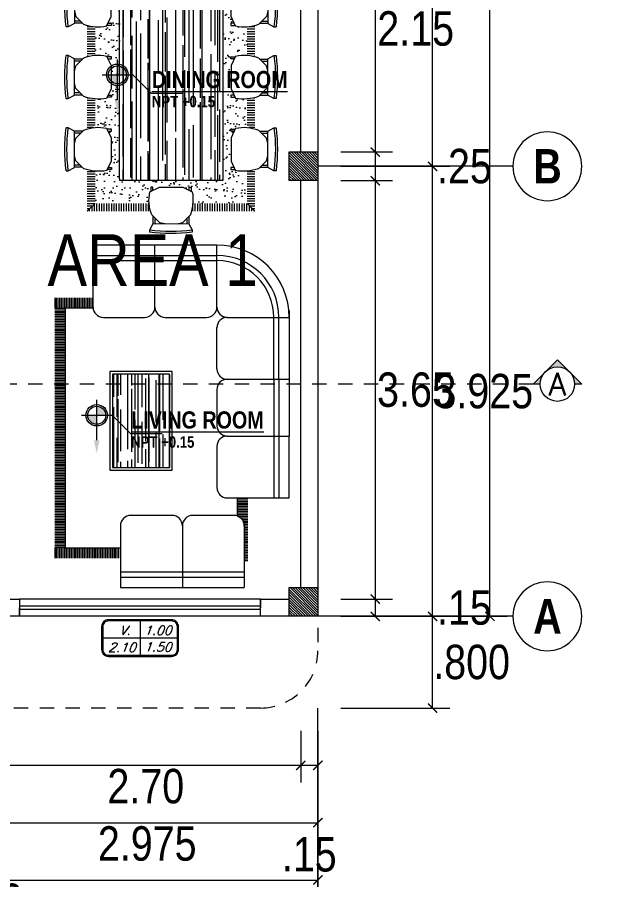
# Model space of a CAD drawing. Header units: millimetres. Extents: x 56 to 215, y 47 to 103.
# Drawn here: x 63.51 to 68.59, y 84.31 to 91.83 of the extents above; entities that cross this region are included whole.
import ezdxf
from ezdxf.enums import TextEntityAlignment as Align

# ---------------------------------------------------------------- set-up
doc = ezdxf.new("R2010")
doc.units = ezdxf.units.MM
doc.linetypes.add('DASHED2', pattern=[0.375, 0.25, -0.125])
for name, color, linetype, lineweight in [('A_Bloques', 56, 'Continuous', 15), ('A_Detalle de Vanos', 250, 'Continuous', 5), ('A_Muro con Techo', 232, 'Continuous', 40), ('A_Texto', 43, 'Continuous', 9), ('A_Ventana', 140, 'Continuous', 9), ('E_Columna', 3, 'Continuous', 25), ('G_Cortes', 3, 'Continuous', 60), ('G_Ejes', 253, 'Continuous', 20), ('G_Proyección', 8, 'DASHED2', 15), ('G_Texto', 122, 'Continuous', 20)]:
    doc.layers.add(name, color=color, linetype=linetype, lineweight=lineweight)
doc.layers.add('G_Acotación', color=171, linetype='Continuous')
doc.styles.add('4MM', font='romans.shx', dxfattribs={"height": 0.2})
doc.styles.add('Acotacion', font='ARIALN.TTF')
doc.styles.add('AMBIENTES', font='ARIALNB.TTF', dxfattribs={"height": 0.15})
doc.styles.add('Arial Marron', font='ARIALN.TTF')
doc.styles.add('Cotas', font='ARIALNB.TTF', dxfattribs={"height": 0.1})
doc.styles.add('Eje', font='ARIALNB.TTF', dxfattribs={"height": 0.3})
doc.styles.add('LETRAS', font='simplex1.shx', dxfattribs={"oblique": 20})
doc.dimstyles.new('Lenin_50', dxfattribs={"dimtxt": 0.3, "dimasz": 0.08, "dimexe": 0.15, "dimexo": 0.2, "dimgap": 0.03, "dimtad": 2, "dimtih": 1, "dimtoh": 1, "dimlfac": -1, "dimzin": 4, "dimdsep": 46, "dimtxsty": 'Acotacion', "dimblk": 'ARCHTICK', "dimcen": 0.08, "dimclrd": 256, "dimclre": 256, "dimclrt": 4, "dimazin": 1, "dimtm": 1e-09, "dimtfac": 1, "dimtmove": 2, "dimatfit": 2, "dimfxl": 1, "dimtolj": 1, "dimlwd": 13, "dimlwe": 18, "dimarcsym": 0})
pattern_1 = [(180, (-138.506639, -76.311573), (0, 0.015875), [])]
pattern_2 = [(90, (-138.506639, -76.311573), (0.015875, 1e-18), [])]

# ---------------------------------------------------------------- blocks, each defined once
blk = doc.blocks.new('Sala 02')
h = blk.add_hatch()
h.set_pattern_fill('LINE,_O', color=256, scale=0.005)
h.set_pattern_definition(pattern_1)
edge = h.paths.add_edge_path()
edge.add_line((0.4348, 3.0575), (0.4018, 3.0575))
edge.add_line((0.4018, 3.0575), (0.4018, 2.45))
edge.add_line((0.4018, 2.45), (0.5007, 2.45))
edge.add_line((0.5007, 2.45), (0.5007, 2.6256))
edge.add_arc((0.5348, 2.7196), 0.1, 180.00153, 250.06437, ccw=False)
edge.add_line((0.4348, 2.7196), (0.4348, 3.0575))
h = blk.add_hatch()
h.set_pattern_fill('LINE,_O', color=256, scale=0.005, angle=90)
h.set_pattern_definition(pattern_2)
h.paths.add_polyline_path([(2.2692, 3.0326), (2.2692, 2.9336), (1.6348, 2.9336), (1.6348, 3.0325)])
h = blk.add_hatch()
h.set_pattern_fill('LINE,_O', color=256, scale=0.005)
h.set_pattern_definition(pattern_1)
h.paths.add_polyline_path([(2.1703, 2.9336), (2.2692, 2.9336), (2.2692, 0.6097), (2.1703, 0.6097)])
h = blk.add_hatch()
h.set_pattern_fill('AR-RROOF', color=256, scale=0.004, angle=90, style=0)
h.paths.add_polyline_path([(1.1592, 1.2505), (1.7124, 1.2505), (1.7124, 2.1547), (1.1592, 2.1547)])
h = blk.add_hatch()
h.set_pattern_fill('LINE,_O', color=256, scale=0.005, angle=90)
h.set_pattern_definition(pattern_2)
h.paths.add_polyline_path([(2.2692, 0.6097), (2.2692, 0.5108), (1.9001, 0.5108), (1.9001, 0.6097)])
at = {"color": 0, "linetype": 'Continuous', "lineweight": 5}
for p, q in [((0.4347, 3.2196), (0.4347, 3.3196)), ((0.4347, 3.2196), (0.4347, 3.3196)), ((0.4348, 2.7196), (0.4347, 3.3196)), ((1.0347, 3.3196), (0.4347, 3.3196)), ((1.0347, 3.2196), (1.0347, 3.3196)), ((1.0347, 3.2196), (1.0347, 3.3196)), ((1.0348, 2.7196), (1.0347, 3.3196)), ((1.6347, 3.3196), (1.0347, 3.3196)), ((1.0347, 3.2196), (1.0347, 3.3196)), ((1.6347, 3.2196), (1.6347, 3.3196)), ((1.6347, 3.2196), (1.6347, 3.3196)), ((1.6347, 3.2196), (1.6347, 3.3196)), ((1.6348, 2.7196), (1.6347, 3.3196)), ((0.4347, 3.2196), (1.0347, 3.2196)), ((0.4348, 2.7196), (0.4347, 3.2196)), ((1.0347, 3.2196), (1.6347, 3.2196)), ((1.0348, 2.7196), (1.0347, 3.2196)), ((1.0348, 2.7196), (1.0347, 3.2196)), ((1.6348, 2.7196), (1.6347, 3.2196)), ((1.6348, 2.7196), (1.6347, 3.2196)), ((0.4347, 3.1696), (1.0347, 3.1696)), ((1.0347, 3.1696), (1.6347, 3.1696)), ((0.5348, 2.6196), (0.9348, 2.6196)), ((1.1348, 2.6196), (1.5348, 2.6196)), ((0.1, 2.45), (0, 2.4499)), ((0, 2.4499), (0, 1.8499)), ((0.6, 2.45), (0.1, 2.45)), ((0.1, 1.85), (0.1, 2.45)), ((0.15, 1.85), (0.15, 2.45)), ((0.7, 1.95), (0.7, 2.35)), ((0.6, 1.85), (0, 1.8499)), ((0.1, 1.85), (0, 1.8499)), ((0.1, 1.85), (0, 1.8499)), ((0.1, 1.85), (0, 1.8499)), ((0.1, 1.85), (0, 1.8499)), ((0.1, 1.85), (0, 1.8499)), ((0, 0.634), (0, 1.8499)), ((0.1, 1.3), (0.1, 1.9)), ((0.6, 1.85), (0.1, 1.85)), ((0.6, 1.85), (0.1, 1.85)), ((0.6, 1.85), (0.1, 1.85)), ((0.6, 1.85), (0.1, 1.85)), ((0.15, 1.3), (0.15, 1.9)), ((0.7, 1.4), (0.7, 1.75)), ((0.1, 1.3), (0, 1.2999)), ((0.1, 1.3), (0, 1.2999)), ((0.1, 1.3), (0.1, 0.7)), ((0.6, 1.3), (0.1, 1.3)), ((0.6, 1.3), (0.1, 1.3)), ((0.15, 1.3), (0.15, 0.7)), ((0.7, 1.2), (0.7, 0.8)), ((0.1, 0.7), (0, 0.6999)), ((0.6, 0.7), (0.1, 0.7)), ((1.2, 0.7), (0.8, 0.7)), ((1.8, 0.7), (1.4, 0.7)), ((0.7001, 0.6), (0.7001, 0.1)), ((1.3001, 0.6), (1.3001, 0.1)), ((1.3001, 0.6), (1.3001, 0.1)), ((1.3001, 0.6), (1.3001, 0.1)), ((1.9001, 0.6), (1.9001, 0.1)), ((1.9001, 0.6), (1.9001, 0)), ((1.3001, 0.15), (0.7001, 0.15)), ((0.7001, 0.1), (0.7001, 0)), ((1.3001, 0.1), (0.7001, 0.1)), ((1.9001, 0.15), (1.3001, 0.15)), ((1.9001, 0.1), (1.3001, 0.1)), ((1.3001, 0.1), (1.3001, 0)), ((1.3001, 0.1), (1.3001, 0)), ((1.3001, 0.1), (1.3001, 0)), ((1.9001, 0.1), (1.9001, 0)), ((1.9001, 0.1), (1.9001, 0)), ((1.3001, 0), (1.9001, 0)), ((0.7001, 0), (1.3001, 0))]:
    blk.add_line(p, q, dxfattribs=at)
at = {"color": 0}
for p, q in [((1.1592, 2.1547), (1.1592, 1.2505)), ((1.7124, 2.1547), (1.1592, 2.1547)), ((1.7124, 1.2505), (1.7124, 2.1547)), ((1.1592, 1.2505), (1.7124, 1.2505))]:
    blk.add_line(p, q, dxfattribs=at)
for points in [[(1.8996, 0.6097), (2.1703, 0.6097), (2.1703, 2.9336), (1.6348, 2.9336)], [(0.5007, 2.6256), (0.5007, 2.45)]]:
    blk.add_lwpolyline(points)
blk.add_lwpolyline([(0.5029, 2.6248, -0.322044), (0.4348, 2.7196), (0.4348, 2.8575)], format="xyb")
for points in [[(1.1342, 1.2255), (1.7374, 1.2255), (1.7374, 2.1797), (1.1342, 2.1797)], [(1.1592, 1.2505), (1.7124, 1.2505), (1.7124, 2.1547), (1.1592, 2.1547)]]:
    blk.add_lwpolyline(points, close=True)
at = {"color": 0, "linetype": 'Continuous', "lineweight": 5}
for centre, radius, start, end in [((0.5348, 2.7196), 0.1, 180.00153, 270.00153), ((0.9348, 2.7196), 0.1, 270.00153, 0.00153), ((1.1348, 2.7196), 0.1, 180.00153, 270.00153), ((1.5348, 2.7196), 0.1, 270.00153, 0.00153), ((0.6, 2.35), 0.1, 0.00153, 90.00153), ((0.6, 1.95), 0.1, 270.00153, 0.00153), ((0.6, 1.75), 0.1, 0.00153, 90.00153), ((0.6, 1.75), 0.1, 0.00153, 90.00153), ((0.6, 1.4), 0.1, 270.00153, 0.00153), ((0.6, 1.2), 0.1, 0.00153, 90.00153), ((0.6, 0.8), 0.1, 270.00153, 0.00153), ((0.7, 0.7), 0.7, 180.00153, 270.00153), ((0.7, 0.7), 0.6, 180.00153, 270.00153), ((0.7, 0.7), 0.55, 180.00153, 270.00153), ((0.6001, 0.6), 0.1, 0.00153, 90.00153), ((0.8001, 0.6), 0.1, 90.00153, 180.00153), ((1.2001, 0.6), 0.1, 0.00153, 90.00153), ((1.4001, 0.6), 0.1, 90.00153, 180.00153), ((1.8001, 0.6), 0.1, 0.00153, 90.00153)]:
    blk.add_arc(centre, radius, start, end, dxfattribs=at)
blk = doc.blocks.new('Comedor 8S')
at = {"ltscale": 0.025}
h = blk.add_hatch(dxfattribs=at)
h.set_pattern_fill('LINE', color=256, scale=0.0075, style=0)
h.set_pattern_definition([(360, (-247.486458, 162.220055), (6e-18, 0.0238125), [])])
h.paths.add_polyline_path([(1.3059, -0.8119), (1.3059, -0.1974, -0.041033), (1.2309, -0.2098), (1.2309, -0.7369)])
h.paths.add_polyline_path([(1.3059, 0.1996), (1.3059, 0.8119), (1.2309, 0.7369), (1.2309, 0.2137, -0.052749)])
h.paths.add_polyline_path([(-1.2309, 0.2146), (-1.2309, 0.7369), (-1.3059, 0.8119), (-1.3059, 0.204, -0.052364)])
h.paths.add_polyline_path([(-1.2309, -0.7369), (-1.2309, -0.2108, -0.040826), (-1.3059, -0.2011), (-1.3059, -0.8119)])
h = blk.add_hatch(dxfattribs=at)
h.set_pattern_fill('LINE', color=256, scale=0.0075, angle=-90, style=0)
h.set_pattern_definition([(270, (-247.486458, 162.220055), (0.0238125, -4e-18), [])])
h.paths.add_polyline_path([(-0.8895, -0.8119, -0.041209), (-0.9019, -0.7366), (-1.2309, -0.7369), (-1.3059, -0.8119)])
h.paths.add_polyline_path([(-0.1917, -0.8119, -0.052758), (-0.2058, -0.7369), (-0.4785, -0.7369, -0.052758), (-0.4926, -0.8119)])
h.paths.add_polyline_path([(0.5083, -0.8119, -0.052758), (0.4942, -0.7369), (0.2176, -0.7369, -0.041038), (0.2052, -0.8119)])
h.paths.add_polyline_path([(1.3059, -0.8119), (1.2309, -0.7369), (0.9176, -0.7369, -0.041038), (0.9052, -0.8119)])
h.paths.add_polyline_path([(1.2309, 0.7369), (1.3059, 0.8119), (0.9052, 0.8119, -0.041038), (0.9176, 0.7369)])
h.paths.add_polyline_path([(0.4942, 0.7369, -0.052758), (0.5083, 0.8119), (0.2052, 0.8119, -0.041038), (0.2176, 0.7369)])
h.paths.add_polyline_path([(-0.2058, 0.7369, -0.052758), (-0.1917, 0.8119), (-0.4926, 0.8119, -0.052758), (-0.4785, 0.7369)])
h.paths.add_polyline_path([(-0.9019, 0.7366, -0.041209), (-0.8895, 0.8119), (-1.3059, 0.8119), (-1.2309, 0.7369)])
h = blk.add_hatch()
h.set_pattern_fill('AR-SAND', color=256, scale=0.0025, angle=-90, style=0)
h.set_pattern_definition([(307.5, (-247.48646, 162.06034), (0.12235331, 0.004000078), [0, -0.09652, 0, -0.10795, 0, -0.1031875]), (277.5, (-247.48646, 162.06034), (0.179206275, -0.11238082), [0, -0.05207, 0, -0.086995, 0, -0.0333375]), (237.5, (-247.48646, 162.13844), (0.000359296, -0.197748093), [0, -0.03175, 0, -0.1143, 0, -0.149225]), (227.5, (-247.48646, 162.13844), (0.05573233, -0.19088911), [0, -0.015875, 0, -0.07493, 0, -0.085725])])
h.paths.add_polyline_path([(1.2309, -0.2098, -0.060465), (1.1192, -0.2053), (1.1133, -0.1932), (1.0732, -0.1932), (1.0732, -0.1731), (1.1035, -0.1731), (1.0742, -0.113), (1.0742, 0.113), (1.1054, 0.177), (1.0732, 0.177), (1.0732, 0.1971), (1.1152, 0.1971), (1.1192, 0.2053, -0.077679), (1.2309, 0.2137), (1.2309, 0.7369), (0.9176, 0.7369, -0.060637), (0.9132, 0.6249), (0.9011, 0.619), (0.9011, 0.579), (0.8809, 0.579), (0.8809, 0.6093), (0.8208, 0.58), (0.5949, 0.58), (0.5308, 0.6112), (0.5308, 0.579), (0.5107, 0.579), (0.5107, 0.621), (0.5026, 0.6249, -0.077899), (0.4942, 0.7369), (0.2176, 0.7369, -0.060637), (0.2132, 0.6249), (0.2011, 0.619), (0.2011, 0.579), (0.1809, 0.579), (0.1809, 0.6093), (0.1208, 0.58), (-0.1051, 0.58), (-0.1692, 0.6112), (-0.1692, 0.579), (-0.1893, 0.579), (-0.1893, 0.621), (-0.1974, 0.6249, -0.077899), (-0.2058, 0.7369), (-0.4785, 0.7369, -0.077899), (-0.4868, 0.6249), (-0.495, 0.621), (-0.495, 0.579), (-0.5151, 0.579), (-0.5151, 0.6112), (-0.5792, 0.58), (-0.8051, 0.58), (-0.8652, 0.6093), (-0.8652, 0.579), (-0.8853, 0.579), (-0.8853, 0.619), (-0.8974, 0.6249, -0.060465), (-0.9019, 0.7366), (-1.2309, 0.7369), (-1.2309, 0.2146, -0.066755), (-1.1349, 0.2053), (-1.1309, 0.1971), (-1.089, 0.1971), (-1.089, 0.177), (-1.1211, 0.177), (-1.09, 0.113), (-1.09, -0.113), (-1.1192, -0.1731), (-1.089, -0.1731), (-1.089, -0.1932), (-1.129, -0.1932), (-1.1349, -0.2053, -0.05194), (-1.2309, -0.2108), (-1.2309, -0.7369), (-0.9019, -0.7366, -0.060465), (-0.8974, -0.6249), (-0.8853, -0.619), (-0.8853, -0.579), (-0.8652, -0.579), (-0.8652, -0.6093), (-0.8051, -0.58), (-0.5792, -0.58), (-0.5151, -0.6112), (-0.5151, -0.579), (-0.495, -0.579), (-0.495, -0.621), (-0.4868, -0.6249, -0.077899), (-0.4785, -0.7369), (-0.2058, -0.7369, -0.077899), (-0.1974, -0.6249), (-0.1893, -0.621), (-0.1893, -0.579), (-0.1692, -0.579), (-0.1692, -0.6112), (-0.1051, -0.58), (0.1208, -0.58), (0.1809, -0.6093), (0.1809, -0.579), (0.2011, -0.579), (0.2011, -0.619), (0.2132, -0.6249, -0.060637), (0.2176, -0.7369), (0.4942, -0.7369, -0.077899), (0.5026, -0.6249), (0.5107, -0.621), (0.5107, -0.579), (0.5308, -0.579), (0.5308, -0.6112), (0.5949, -0.58), (0.8208, -0.58), (0.8809, -0.6093), (0.8809, -0.579), (0.9011, -0.579), (0.9011, -0.619), (0.9132, -0.6249, -0.060637), (0.9176, -0.7369), (1.2309, -0.7369)])
h.paths.add_polyline_path([(1.0079, -0.5), (-1.0079, -0.5), (-1.0079, 0.5), (0.9921, 0.5), (1.0079, 0.5)], flags=16)
h = blk.add_hatch()
h.set_pattern_fill('AR-RROOF', color=256, scale=0.005, style=0)
h.set_pattern_definition([(360, (-247.48646, 162.22005), (0.2794, 0.127), [1.905, -0.254, 0.635, -0.127]), (360, (-247.31755, 162.28355), (-0.127, 0.16891), [0.381, -0.04191, 0.762, -0.09525]), (360, (-247.42296, 162.328005), (0.6604, 0.08509), [1.016, -0.1778, 0.508, -0.127])])
h.paths.add_polyline_path([(-1.0079, 0.5), (-1.0079, -0.5), (1.0079, -0.5), (1.0079, 0.5), (0.9921, 0.5)])
for p, q in [((-0.8975, 1.0157), (-0.8975, 0.9957)), ((-0.4821, 0.9962), (-0.4821, 1.0162)), ((-0.2022, 0.9962), (-0.2022, 1.0162)), ((0.2132, 1.0157), (0.2132, 0.9957)), ((0.4978, 0.9962), (0.4978, 1.0162)), ((0.9132, 1.0157), (0.9132, 0.9957)), ((-0.8975, 0.9957), (-0.8668, 0.936)), ((-0.8795, 0.8461), (-0.8021, 0.9245)), ((-0.8668, 0.936), (-0.5135, 0.9354)), ((-0.8646, 0.8612), (-0.8646, 0.9354)), ((-0.8446, 0.8814), (-0.8446, 0.9355)), ((-0.8021, 0.9245), (-0.7491, 0.9358)), ((-0.6313, 0.9356), (-0.5822, 0.9245)), ((-0.5822, 0.9245), (-0.5047, 0.8461)), ((-0.5357, 0.8775), (-0.5357, 0.9355)), ((-0.5157, 0.8572), (-0.5157, 0.9354)), ((-0.5135, 0.9354), (-0.4821, 0.9962)), ((-0.5135, 0.9354), (-0.4821, 0.9962)), ((-0.1708, 0.9354), (-0.2022, 0.9962)), ((-0.1708, 0.9354), (-0.2022, 0.9962)), ((-0.1021, 0.9245), (-0.1795, 0.8461)), ((0.1826, 0.936), (-0.1708, 0.9354)), ((-0.1686, 0.8572), (-0.1686, 0.9354)), ((-0.1486, 0.8775), (-0.1486, 0.9355)), ((-0.053, 0.9356), (-0.1021, 0.9245)), ((0.1178, 0.9245), (0.0648, 0.9358)), ((0.1953, 0.8461), (0.1178, 0.9245)), ((0.1603, 0.8814), (0.1603, 0.9355)), ((0.1803, 0.8612), (0.1803, 0.9354)), ((0.2132, 0.9957), (0.1826, 0.936)), ((0.5292, 0.9354), (0.4978, 0.9962)), ((0.5292, 0.9354), (0.4978, 0.9962)), ((0.5979, 0.9245), (0.5205, 0.8461)), ((0.8826, 0.936), (0.5292, 0.9354)), ((0.5314, 0.8572), (0.5314, 0.9354)), ((0.5514, 0.8775), (0.5514, 0.9355)), ((0.647, 0.9356), (0.5979, 0.9245)), ((0.8178, 0.9245), (0.7648, 0.9358)), ((0.8953, 0.8461), (0.8178, 0.9245)), ((0.8603, 0.8814), (0.8603, 0.9355)), ((0.8803, 0.8612), (0.8803, 0.9354)), ((0.9132, 0.9957), (0.8826, 0.936)), ((-0.8051, 0.58), (-0.8974, 0.6249)), ((-0.8853, 0.579), (-0.8853, 0.619)), ((-0.8652, 0.6093), (-0.8652, 0.579)), ((-0.4868, 0.6249), (-0.5792, 0.58)), ((-0.5151, 0.6112), (-0.5151, 0.579)), ((-0.495, 0.579), (-0.495, 0.621)), ((-0.1974, 0.6249), (-0.1051, 0.58)), ((-0.1893, 0.579), (-0.1893, 0.621)), ((-0.1692, 0.6112), (-0.1692, 0.579)), ((0.1208, 0.58), (0.2132, 0.6249)), ((0.1809, 0.6093), (0.1809, 0.579)), ((0.2011, 0.579), (0.2011, 0.619)), ((0.5026, 0.6249), (0.5949, 0.58)), ((0.5107, 0.579), (0.5107, 0.621)), ((0.5308, 0.6112), (0.5308, 0.579)), ((0.8208, 0.58), (0.9132, 0.6249)), ((0.8809, 0.6093), (0.8809, 0.579)), ((0.9011, 0.579), (0.9011, 0.619)), ((-0.8652, 0.579), (-0.8853, 0.579)), ((-0.5792, 0.58), (-0.8051, 0.58)), ((-0.5151, 0.579), (-0.495, 0.579)), ((-0.1692, 0.579), (-0.1893, 0.579)), ((-0.1051, 0.58), (0.1208, 0.58)), ((0.1809, 0.579), (0.2011, 0.579)), ((0.5308, 0.579), (0.5107, 0.579)), ((0.5949, 0.58), (0.8208, 0.58)), ((0.8809, 0.579), (0.9011, 0.579)), ((-1.0079, 0.5), (-1.0079, -0.5)), ((0.9921, 0.5), (-1.0079, 0.5)), ((1.0079, -0.5), (1.0079, 0.5)), ((-1.5062, 0.21), (-1.5262, 0.21)), ((-1.4454, 0.1787), (-1.5062, 0.21)), ((-1.4454, 0.1787), (-1.5062, 0.21)), ((-1.446, -0.1747), (-1.4454, 0.1787)), ((-1.3672, 0.1764), (-1.4454, 0.1764)), ((-1.4345, 0.1099), (-1.3561, 0.1874)), ((-1.1349, 0.2053), (-1.09, 0.113)), ((-1.089, 0.1971), (-1.1309, 0.1971)), ((-1.1211, 0.177), (-1.089, 0.177)), ((-1.089, 0.177), (-1.089, 0.1971)), ((1.0732, 0.1971), (1.1152, 0.1971)), ((1.0732, 0.177), (1.0732, 0.1971)), ((1.1054, 0.177), (1.0732, 0.177)), ((1.1192, 0.2053), (1.0742, 0.113)), ((1.4187, 0.1099), (1.3404, 0.1874)), ((1.3515, 0.1764), (1.4297, 0.1764)), ((1.4297, 0.1787), (1.4905, 0.21)), ((1.4297, 0.1787), (1.4905, 0.21)), ((1.4303, -0.1747), (1.4297, 0.1787)), ((1.4905, 0.21), (1.5105, 0.21)), ((-1.4456, 0.0609), (-1.4345, 0.1099)), ((-1.3874, 0.1564), (-1.4454, 0.1564)), ((-1.09, 0.113), (-1.09, -0.113)), ((1.0742, 0.113), (1.0742, -0.113)), ((1.3717, 0.1564), (1.4297, 0.1564)), ((1.4299, 0.0609), (1.4187, 0.1099)), ((-1.4345, -0.1099), (-1.4458, -0.0569)), ((1.4187, -0.1099), (1.4301, -0.0569)), ((-1.3914, -0.1525), (-1.4454, -0.1525)), ((-1.3561, -0.1874), (-1.4345, -0.1099)), ((-1.09, -0.113), (-1.1349, -0.2053)), ((1.0742, -0.113), (1.1192, -0.2053)), ((1.3404, -0.1874), (1.4187, -0.1099)), ((1.3757, -0.1525), (1.4297, -0.1525)), ((-1.5256, -0.2054), (-1.5056, -0.2054)), ((-1.5056, -0.2054), (-1.446, -0.1747)), ((-1.3712, -0.1725), (-1.4454, -0.1725)), ((-1.089, -0.1932), (-1.129, -0.1932)), ((-1.1192, -0.1731), (-1.089, -0.1731)), ((-1.089, -0.1731), (-1.089, -0.1932)), ((1.1035, -0.1731), (1.0732, -0.1731)), ((1.0732, -0.1731), (1.0732, -0.1932)), ((1.0732, -0.1932), (1.1133, -0.1932)), ((1.3555, -0.1725), (1.4297, -0.1725)), ((1.4899, -0.2054), (1.4303, -0.1747)), ((1.5099, -0.2054), (1.4899, -0.2054)), ((-1.0079, -0.5), (1.0079, -0.5)), ((-0.8051, -0.58), (-0.8974, -0.6249)), ((-0.8652, -0.579), (-0.8853, -0.579)), ((-0.8853, -0.579), (-0.8853, -0.619)), ((-0.8652, -0.6093), (-0.8652, -0.579)), ((-0.5792, -0.58), (-0.8051, -0.58)), ((-0.4868, -0.6249), (-0.5792, -0.58)), ((-0.5151, -0.579), (-0.495, -0.579)), ((-0.5151, -0.6112), (-0.5151, -0.579)), ((-0.495, -0.579), (-0.495, -0.621)), ((-0.1974, -0.6249), (-0.1051, -0.58)), ((-0.1893, -0.579), (-0.1893, -0.621)), ((-0.1692, -0.579), (-0.1893, -0.579)), ((-0.1692, -0.6112), (-0.1692, -0.579)), ((-0.1051, -0.58), (0.1208, -0.58)), ((0.1208, -0.58), (0.2132, -0.6249)), ((0.1809, -0.6093), (0.1809, -0.579)), ((0.1809, -0.579), (0.2011, -0.579)), ((0.2011, -0.579), (0.2011, -0.619)), ((0.5026, -0.6249), (0.5949, -0.58)), ((0.5308, -0.579), (0.5107, -0.579)), ((0.5107, -0.579), (0.5107, -0.621)), ((0.5308, -0.6112), (0.5308, -0.579)), ((0.5949, -0.58), (0.8208, -0.58)), ((0.8208, -0.58), (0.9132, -0.6249)), ((0.8809, -0.579), (0.9011, -0.579)), ((0.8809, -0.6093), (0.8809, -0.579)), ((0.9011, -0.579), (0.9011, -0.619)), ((-0.8795, -0.8461), (-0.8021, -0.9245)), ((-0.8646, -0.8612), (-0.8646, -0.9354)), ((-0.8446, -0.8814), (-0.8446, -0.9355)), ((-0.5822, -0.9245), (-0.5047, -0.8461)), ((-0.5357, -0.8775), (-0.5357, -0.9355)), ((-0.5157, -0.8572), (-0.5157, -0.9354)), ((-0.1021, -0.9245), (-0.1795, -0.8461)), ((-0.1686, -0.8572), (-0.1686, -0.9354)), ((-0.1486, -0.8775), (-0.1486, -0.9355)), ((0.1953, -0.8461), (0.1178, -0.9245)), ((0.1603, -0.8814), (0.1603, -0.9355)), ((0.1803, -0.8612), (0.1803, -0.9354)), ((0.5979, -0.9245), (0.5205, -0.8461)), ((0.5314, -0.8572), (0.5314, -0.9354)), ((0.5514, -0.8775), (0.5514, -0.9355)), ((0.8953, -0.8461), (0.8178, -0.9245)), ((0.8603, -0.8814), (0.8603, -0.9355)), ((0.8803, -0.8612), (0.8803, -0.9354)), ((-0.8975, -0.9957), (-0.8668, -0.936)), ((-0.8975, -1.0157), (-0.8975, -0.9957)), ((-0.8668, -0.936), (-0.5135, -0.9354)), ((-0.8021, -0.9245), (-0.7491, -0.9358)), ((-0.6313, -0.9356), (-0.5822, -0.9245)), ((-0.5135, -0.9354), (-0.4821, -0.9962)), ((-0.5135, -0.9354), (-0.4821, -0.9962)), ((-0.4821, -0.9962), (-0.4821, -1.0162)), ((-0.1708, -0.9354), (-0.2022, -0.9962)), ((-0.1708, -0.9354), (-0.2022, -0.9962)), ((-0.2022, -0.9962), (-0.2022, -1.0162)), ((0.1826, -0.936), (-0.1708, -0.9354)), ((-0.053, -0.9356), (-0.1021, -0.9245)), ((0.1178, -0.9245), (0.0648, -0.9358)), ((0.2132, -0.9957), (0.1826, -0.936)), ((0.2132, -1.0157), (0.2132, -0.9957)), ((0.5292, -0.9354), (0.4978, -0.9962)), ((0.5292, -0.9354), (0.4978, -0.9962)), ((0.4978, -0.9962), (0.4978, -1.0162)), ((0.8826, -0.936), (0.5292, -0.9354)), ((0.647, -0.9356), (0.5979, -0.9245)), ((0.8178, -0.9245), (0.7648, -0.9358)), ((0.9132, -0.9957), (0.8826, -0.936)), ((0.9132, -1.0157), (0.9132, -0.9957))]:
    blk.add_line(p, q)
for p, q in [((-1.2309, 0.7369), (-1.3059, 0.8119)), ((1.2309, 0.7369), (1.3059, 0.8119)), ((0.9921, 0.5), (1.0079, 0.5)), ((-1.2309, -0.7369), (-1.3059, -0.8119)), ((1.2309, -0.7369), (1.3059, -0.8119))]:
    blk.add_line(p, q, dxfattribs=at)
for centre, radius, start, end in [((-0.6877, -0.604), 1.6333, 82.76954, 97.38145), ((-0.6877, -0.624), 1.6333, 82.76954, 97.38145), ((0.0034, -0.604), 1.6333, 82.61855, 97.23046), ((0.0034, -0.624), 1.6333, 82.61855, 97.23046), ((0.7034, -0.604), 1.6333, 82.61855, 97.23046), ((0.7034, -0.624), 1.6333, 82.61855, 97.23046), ((-0.4396, 0.6992), 0.4638, 161.53389, 189.21549), ((-0.8399, 0.7077), 0.3627, 346.8082, 22.44243), ((0.1557, 0.7077), 0.3627, 157.55757, 193.1918), ((-0.2447, 0.6992), 0.4638, 350.78451, 18.46611), ((0.8557, 0.7077), 0.3627, 157.55757, 193.1918), ((0.4553, 0.6992), 0.4638, 350.78451, 18.46611), ((0.0941, 0.0045), 1.6333, 172.76954, 187.38145), ((0.1141, 0.0045), 1.6333, 172.76954, 187.38145), ((-1.2177, -0.1478), 0.3627, 76.8082, 112.44243), ((1.2019, -0.1478), 0.3627, 67.55757, 103.1918), ((-0.1298, 0.0045), 1.6333, 352.61855, 7.23046), ((-0.1098, 0.0045), 1.6333, 352.61855, 7.23046), ((-1.2092, 0.2526), 0.4638, 251.53389, 279.21549), ((1.1935, 0.2526), 0.4638, 260.78451, 288.46611), ((-0.4396, -0.6992), 0.4638, 170.78451, 198.46611), ((-0.8399, -0.7077), 0.3627, 337.55757, 13.1918), ((0.1557, -0.7077), 0.3627, 166.8082, 202.44243), ((-0.2447, -0.6992), 0.4638, 341.53389, 9.21549), ((0.8557, -0.7077), 0.3627, 166.8082, 202.44243), ((0.4553, -0.6992), 0.4638, 341.53389, 9.21549), ((-0.6877, 0.624), 1.6333, 262.61855, 277.23046), ((0.0034, 0.624), 1.6333, 262.76954, 277.38145), ((0.7034, 0.624), 1.6333, 262.76954, 277.38145), ((-0.6877, 0.604), 1.6333, 262.61855, 277.23046), ((0.0034, 0.604), 1.6333, 262.76954, 277.38145), ((0.7034, 0.604), 1.6333, 262.76954, 277.38145)]:
    blk.add_arc(centre, radius, start, end)
blk = doc.blocks.new('TITULP')
h = blk.add_hatch(color=1)
h.paths.add_polyline_path([(0, -0.0554), (0, -0.134), (0.0785, -0.134, 0.414214)])
h.paths.add_polyline_path([(0, -0.134), (-0.0785, -0.134, 0.414214), (0, -0.2125)])
for p, q in [((0, -0.3527), (0, 0)), ((-0.134, -0.134), (0.134, -0.134)), ((0.2939, -0.2939), (0.5699, -0.2939))]:
    blk.add_line(p, q)
at = {"lineweight": 18}
blk.add_line((0.134, -0.134), (0.2939, -0.2939), dxfattribs=at)
for radius in [0.0937, 0.0785]:
    blk.add_circle((0, -0.134), radius)
blk.add_solid([(0.0242, -0.3527), (0, -0.4678), (-0.0242, -0.3527)])
at = {"style": 'Arial Marron', "width": 1.35}
blk.add_attdef('%%USALA', text='', height=0.14, dxfattribs=at).set_placement((0.3052, -0.1124), align=Align.TOP_LEFT)
at = {"style": 'Arial Marron', "width": 1.1}
blk.add_attdef('NPT%%P0.00', text='', height=0.1, dxfattribs=at).set_placement((0.6033, -0.3972), align=Align.MIDDLE_CENTER)
at = {"style": 'Arial Marron'}
blk.add_attdef('PISO', text='', height=0.08, dxfattribs=at).set_placement((0.6033, -0.5391), align=Align.MIDDLE_CENTER)
blk = doc.blocks.new('Eri')
blk.add_line((-1.7, 0), (0, 0))
blk.add_circle((-2, 0), 0.3)
at = {"color": 1, "style": 'Eje', "flags": 4}
blk.add_attdef('H', text='', height=0.3, dxfattribs=at).set_placement((-2, 0), align=Align.MIDDLE_CENTER)
blk = doc.blocks.new('_ArchTick')
at = {"color": 0, "linetype": 'ByBlock', "const_width": 0.15}
blk.add_lwpolyline([(-0.5, -0.5), (0.5, 0.5)], dxfattribs=at)
blk = doc.blocks.new('*D78')
at = {"layer": 'Defpoints', "color": 0, "transparency": 16777216}
for p in [(60.1255, 85.8087), (66.1255, 85.8087), (66.1255, 84.3087)]:
    blk.add_point(p, dxfattribs=at)
at = {"layer": 'G_Acotación', "lineweight": 18, "transparency": 16777216}
for p, q in [((60.1255, 85.6087), (60.1255, 84.1587)), ((66.1255, 85.6087), (66.1255, 84.1587))]:
    blk.add_line(p, q, dxfattribs=at)
at = {"layer": 'G_Acotación', "lineweight": 13, "transparency": 16777216}
blk.add_line((60.1255, 84.3087), (66.1255, 84.3087), dxfattribs=at)
at = {"layer": 'G_Acotación', "lineweight": 13, "transparency": 16777216, "xscale": 0.08, "yscale": 0.08, "zscale": 0.08, "rotation": 180.0000000000004}
blk.add_blockref('_ArchTick', (60.1255, 84.3087), dxfattribs=at)
at = {"layer": 'G_Acotación', "lineweight": 13, "transparency": 16777216, "xscale": 0.08, "yscale": 0.08, "zscale": 0.08}
blk.add_blockref('_ArchTick', (66.1255, 84.3087), dxfattribs=at)
at = {"layer": 'G_Acotación', "color": 4, "lineweight": 5, "transparency": 16777216, "insert": (63.1255, 84.1255), "char_height": 0.3, "attachment_point": 5, "style": 'Acotacion'}
blk.add_mtext('\\A1;6.000', dxfattribs=at)
blk = doc.blocks.new('*D79')
at = {"layer": 'Defpoints', "color": 0, "transparency": 16777216}
for p in [(63.1505, 85.8087), (66.1255, 85.8087), (66.1255, 84.8087)]:
    blk.add_point(p, dxfattribs=at)
at = {"layer": 'G_Acotación', "lineweight": 18, "transparency": 16777216}
for p, q in [((63.1505, 85.6087), (63.1505, 84.6587)), ((66.1255, 85.6087), (66.1255, 84.6587))]:
    blk.add_line(p, q, dxfattribs=at)
at = {"layer": 'G_Acotación', "lineweight": 13, "transparency": 16777216}
blk.add_line((63.1505, 84.8087), (66.1255, 84.8087), dxfattribs=at)
at = {"layer": 'G_Acotación', "lineweight": 13, "transparency": 16777216, "xscale": 0.08, "yscale": 0.08, "zscale": 0.08, "rotation": 180.0000000000004}
blk.add_blockref('_ArchTick', (63.1505, 84.8087), dxfattribs=at)
at = {"layer": 'G_Acotación', "lineweight": 13, "transparency": 16777216, "xscale": 0.08, "yscale": 0.08, "zscale": 0.08}
blk.add_blockref('_ArchTick', (66.1255, 84.8087), dxfattribs=at)
at = {"layer": 'G_Acotación', "color": 4, "lineweight": 5, "transparency": 16777216, "insert": (64.638, 84.6255), "char_height": 0.3, "attachment_point": 5, "style": 'Acotacion'}
blk.add_mtext('\\A1;2.975', dxfattribs=at)
blk = doc.blocks.new('*D86')
at = {"layer": 'Defpoints', "color": 0, "transparency": 16777216}
for p in [(66.1255, 99.1087), (67.6255, 99.1087), (66.1255, 86.6087)]:
    blk.add_point(p, dxfattribs=at)
at = {"layer": 'G_Acotación', "lineweight": 18, "transparency": 16777216}
for p, q in [((66.3255, 99.1087), (67.7755, 99.1087)), ((66.3255, 86.6087), (67.7755, 86.6087))]:
    blk.add_line(p, q, dxfattribs=at)
at = {"layer": 'G_Acotación', "lineweight": 13, "transparency": 16777216}
blk.add_line((67.6255, 86.6087), (67.6255, 99.1087), dxfattribs=at)
at = {"layer": 'G_Acotación', "lineweight": 13, "transparency": 16777216, "xscale": 0.08, "yscale": 0.08, "zscale": 0.08}
for p, rotation in [((67.6255, 99.1087), 90), ((67.6255, 86.6087), 270)]:
    blk.add_blockref('_ArchTick', p, dxfattribs=dict(at, rotation=rotation))
at = {"layer": 'G_Acotación', "color": 4, "lineweight": 5, "transparency": 16777216, "insert": (68.1542, 92.8587), "char_height": 0.3, "attachment_point": 5, "style": 'Acotacion'}
blk.add_mtext('\\A1;12.500', dxfattribs=at)
blk = doc.blocks.new('*D87')
at = {"layer": 'Defpoints', "color": 0, "transparency": 16777216}
for p in [(66.1255, 90.5337), (67.1255, 90.5337), (66.1255, 86.6087)]:
    blk.add_point(p, dxfattribs=at)
at = {"layer": 'G_Acotación', "lineweight": 18, "transparency": 16777216}
for p, q in [((66.3255, 90.5337), (67.2755, 90.5337)), ((66.3255, 86.6087), (67.2755, 86.6087))]:
    blk.add_line(p, q, dxfattribs=at)
at = {"layer": 'G_Acotación', "lineweight": 13, "transparency": 16777216}
blk.add_line((67.1255, 86.6087), (67.1255, 90.5337), dxfattribs=at)
at = {"layer": 'G_Acotación', "lineweight": 13, "transparency": 16777216, "xscale": 0.08, "yscale": 0.08, "zscale": 0.08}
for p, rotation in [((67.1255, 90.5337), 90), ((67.1255, 86.6087), 270)]:
    blk.add_blockref('_ArchTick', p, dxfattribs=dict(at, rotation=rotation))
at = {"layer": 'G_Acotación', "color": 4, "lineweight": 5, "transparency": 16777216, "insert": (67.5715, 88.5712), "char_height": 0.3, "attachment_point": 5, "style": 'Acotacion'}
blk.add_mtext('\\A1;3.925', dxfattribs=at)
blk = doc.blocks.new('*D88')
at = {"layer": 'Defpoints', "color": 0, "transparency": 16777216}
for p in [(66.1255, 95.0837), (67.1255, 95.0837), (66.1255, 90.5337)]:
    blk.add_point(p, dxfattribs=at)
at = {"layer": 'G_Acotación', "lineweight": 18, "transparency": 16777216}
for p, q in [((66.3255, 95.0837), (67.2755, 95.0837)), ((66.3255, 90.5337), (67.2755, 90.5337))]:
    blk.add_line(p, q, dxfattribs=at)
at = {"layer": 'G_Acotación', "lineweight": 13, "transparency": 16777216}
blk.add_line((67.1255, 90.5337), (67.1255, 95.0837), dxfattribs=at)
at = {"layer": 'G_Acotación', "lineweight": 13, "transparency": 16777216, "xscale": 0.08, "yscale": 0.08, "zscale": 0.08}
for p, rotation in [((67.1255, 95.0837), 90), ((67.1255, 90.5337), 270)]:
    blk.add_blockref('_ArchTick', p, dxfattribs=dict(at, rotation=rotation))
at = {"layer": 'G_Acotación', "color": 4, "lineweight": 5, "transparency": 16777216, "insert": (67.5751, 92.8087), "char_height": 0.3, "attachment_point": 5, "style": 'Acotacion'}
blk.add_mtext('\\A1;4.550', dxfattribs=at)
blk = doc.blocks.new('*D90')
at = {"layer": 'Defpoints', "color": 0, "transparency": 16777216}
for p in [(66.1255, 86.6087), (67.1255, 86.6087), (66.1255, 85.8087)]:
    blk.add_point(p, dxfattribs=at)
at = {"layer": 'G_Acotación', "lineweight": 18, "transparency": 16777216}
for p, q in [((66.3255, 86.6087), (67.2755, 86.6087)), ((66.3255, 85.8087), (67.2755, 85.8087))]:
    blk.add_line(p, q, dxfattribs=at)
at = {"layer": 'G_Acotación', "lineweight": 13, "transparency": 16777216}
blk.add_line((67.1255, 85.8087), (67.1255, 86.6087), dxfattribs=at)
at = {"layer": 'G_Acotación', "lineweight": 13, "transparency": 16777216, "xscale": 0.08, "yscale": 0.08, "zscale": 0.08}
for p, rotation in [((67.1255, 86.6087), 90), ((67.1255, 85.8087), 270)]:
    blk.add_blockref('_ArchTick', p, dxfattribs=dict(at, rotation=rotation))
at = {"layer": 'G_Acotación', "color": 4, "lineweight": 5, "transparency": 16777216, "insert": (67.4656, 86.2087), "char_height": 0.3, "attachment_point": 5, "style": 'Acotacion'}
blk.add_mtext('\\A1;.800', dxfattribs=at)
blk = doc.blocks.new('*D131')
at = {"layer": 'Defpoints', "color": 0, "transparency": 16777216}
for p in [(65.9755, 85.8087), (66.1255, 85.8087), (65.9755, 85.3087)]:
    blk.add_point(p, dxfattribs=at)
at = {"layer": 'G_Acotación', "lineweight": 18, "transparency": 16777216}
for p, q in [((65.9755, 85.6087), (65.9755, 85.1587)), ((66.1255, 85.6087), (66.1255, 85.1587))]:
    blk.add_line(p, q, dxfattribs=at)
at = {"layer": 'G_Acotación', "lineweight": 13, "transparency": 16777216}
blk.add_line((66.1255, 85.3087), (65.9755, 85.3087), dxfattribs=at)
at = {"layer": 'G_Acotación', "lineweight": 13, "transparency": 16777216, "xscale": 0.08, "yscale": 0.08, "zscale": 0.08, "rotation": 180.0000000000004}
blk.add_blockref('_ArchTick', (65.9755, 85.3087), dxfattribs=at)
at = {"layer": 'G_Acotación', "lineweight": 13, "transparency": 16777216, "xscale": 0.08, "yscale": 0.08, "zscale": 0.08}
blk.add_blockref('_ArchTick', (66.1255, 85.3087), dxfattribs=at)
at = {"layer": 'G_Acotación', "color": 4, "lineweight": 5, "transparency": 16777216, "insert": (66.0505, 84.531), "char_height": 0.3, "attachment_point": 5, "style": 'Acotacion'}
blk.add_mtext('\\A1;.15', dxfattribs=at)
blk = doc.blocks.new('*D132')
at = {"layer": 'Defpoints', "color": 0, "transparency": 16777216}
for p in [(63.2755, 85.8087), (65.9755, 85.8087), (63.2755, 85.3087)]:
    blk.add_point(p, dxfattribs=at)
at = {"layer": 'G_Acotación', "lineweight": 18, "transparency": 16777216}
for p, q in [((63.2755, 85.6087), (63.2755, 85.1587)), ((65.9755, 85.6087), (65.9755, 85.1587))]:
    blk.add_line(p, q, dxfattribs=at)
at = {"layer": 'G_Acotación', "lineweight": 13, "transparency": 16777216}
blk.add_line((65.9755, 85.3087), (63.2755, 85.3087), dxfattribs=at)
at = {"layer": 'G_Acotación', "lineweight": 13, "transparency": 16777216, "xscale": 0.08, "yscale": 0.08, "zscale": 0.08, "rotation": 180.0000000000004}
blk.add_blockref('_ArchTick', (63.2755, 85.3087), dxfattribs=at)
at = {"layer": 'G_Acotación', "lineweight": 13, "transparency": 16777216, "xscale": 0.08, "yscale": 0.08, "zscale": 0.08}
blk.add_blockref('_ArchTick', (65.9755, 85.3087), dxfattribs=at)
at = {"layer": 'G_Acotación', "color": 4, "lineweight": 5, "transparency": 16777216, "insert": (64.6255, 85.1255), "char_height": 0.3, "attachment_point": 5, "style": 'Acotacion'}
blk.add_mtext('\\A1;2.70', dxfattribs=at)
blk = doc.blocks.new('*D193')
at = {"layer": 'Defpoints', "color": 0, "transparency": 16777216}
for p in [(66.1255, 92.8087), (66.1255, 90.6587), (66.6255, 90.6587)]:
    blk.add_point(p, dxfattribs=at)
at = {"layer": 'G_Acotación', "lineweight": 18, "transparency": 16777216}
for p, q in [((66.3255, 92.8087), (66.7755, 92.8087)), ((66.3255, 90.6587), (66.7755, 90.6587))]:
    blk.add_line(p, q, dxfattribs=at)
at = {"layer": 'G_Acotación', "lineweight": 13, "transparency": 16777216}
blk.add_line((66.6255, 92.8087), (66.6255, 90.6587), dxfattribs=at)
at = {"layer": 'G_Acotación', "lineweight": 13, "transparency": 16777216, "xscale": 0.08, "yscale": 0.08, "zscale": 0.08}
for p, rotation in [((66.6255, 92.8087), 90), ((66.6255, 90.6587), 270)]:
    blk.add_blockref('_ArchTick', p, dxfattribs=dict(at, rotation=rotation))
at = {"layer": 'G_Acotación', "color": 4, "lineweight": 5, "transparency": 16777216, "insert": (66.978, 91.7337), "char_height": 0.3, "attachment_point": 5, "style": 'Acotacion'}
blk.add_mtext('\\A1;2.15', dxfattribs=at)
blk = doc.blocks.new('*D194')
at = {"layer": 'Defpoints', "color": 0, "transparency": 16777216}
for p in [(66.1255, 90.6587), (66.1255, 90.4087), (66.6255, 90.4087)]:
    blk.add_point(p, dxfattribs=at)
at = {"layer": 'G_Acotación', "lineweight": 18, "transparency": 16777216}
for p, q in [((66.3255, 90.6587), (66.7755, 90.6587)), ((66.3255, 90.4087), (66.7755, 90.4087))]:
    blk.add_line(p, q, dxfattribs=at)
at = {"layer": 'G_Acotación', "lineweight": 13, "transparency": 16777216}
blk.add_line((66.6255, 90.6587), (66.6255, 90.4087), dxfattribs=at)
at = {"layer": 'G_Acotación', "lineweight": 13, "transparency": 16777216, "xscale": 0.08, "yscale": 0.08, "zscale": 0.08}
for p, rotation in [((66.6255, 90.6587), 90), ((66.6255, 90.4087), 270)]:
    blk.add_blockref('_ArchTick', p, dxfattribs=dict(at, rotation=rotation))
at = {"layer": 'G_Acotación', "color": 4, "lineweight": 5, "transparency": 16777216, "insert": (67.4032, 90.5337), "char_height": 0.3, "attachment_point": 5, "style": 'Acotacion'}
blk.add_mtext('\\A1;.25', dxfattribs=at)
blk = doc.blocks.new('*D195')
at = {"layer": 'Defpoints', "color": 0, "transparency": 16777216}
for p in [(66.1255, 90.4087), (66.1255, 86.7587), (66.6255, 86.7587)]:
    blk.add_point(p, dxfattribs=at)
at = {"layer": 'G_Acotación', "lineweight": 18, "transparency": 16777216}
for p, q in [((66.3255, 90.4087), (66.7755, 90.4087)), ((66.3255, 86.7587), (66.7755, 86.7587))]:
    blk.add_line(p, q, dxfattribs=at)
at = {"layer": 'G_Acotación', "lineweight": 13, "transparency": 16777216}
blk.add_line((66.6255, 90.4087), (66.6255, 86.7587), dxfattribs=at)
at = {"layer": 'G_Acotación', "lineweight": 13, "transparency": 16777216, "xscale": 0.08, "yscale": 0.08, "zscale": 0.08}
for p, rotation in [((66.6255, 90.4087), 90), ((66.6255, 86.7587), 270)]:
    blk.add_blockref('_ArchTick', p, dxfattribs=dict(at, rotation=rotation))
at = {"layer": 'G_Acotación', "color": 4, "lineweight": 5, "transparency": 16777216, "insert": (66.976, 88.5837), "char_height": 0.3, "attachment_point": 5, "style": 'Acotacion'}
blk.add_mtext('\\A1;3.65', dxfattribs=at)
blk = doc.blocks.new('*D196')
at = {"layer": 'Defpoints', "color": 0, "transparency": 16777216}
for p in [(66.1255, 86.7587), (66.1255, 86.6087), (66.6255, 86.6087)]:
    blk.add_point(p, dxfattribs=at)
at = {"layer": 'G_Acotación', "lineweight": 18, "transparency": 16777216}
for p, q in [((66.3255, 86.7587), (66.7755, 86.7587)), ((66.3255, 86.6087), (66.7755, 86.6087))]:
    blk.add_line(p, q, dxfattribs=at)
at = {"layer": 'G_Acotación', "lineweight": 13, "transparency": 16777216}
blk.add_line((66.6255, 86.7587), (66.6255, 86.6087), dxfattribs=at)
at = {"layer": 'G_Acotación', "lineweight": 13, "transparency": 16777216, "xscale": 0.08, "yscale": 0.08, "zscale": 0.08}
for p, rotation in [((66.6255, 86.7587), 90), ((66.6255, 86.6087), 270)]:
    blk.add_blockref('_ArchTick', p, dxfattribs=dict(at, rotation=rotation))
at = {"layer": 'G_Acotación', "color": 4, "lineweight": 5, "transparency": 16777216, "insert": (67.4032, 86.6837), "char_height": 0.3, "attachment_point": 5, "style": 'Acotacion'}
blk.add_mtext('\\A1;.15', dxfattribs=at)

msp = doc.modelspace()

# ---------------------------------------------------------------- hatches: boundary and pattern name
at = {"layer": 'E_Columna', "lineweight": 5}
h = msp.add_hatch(dxfattribs=at)
h.set_pattern_fill('LINE', color=256, scale=0.005, angle=45, style=0)
h.set_pattern_definition([(135, (175.271546, 6.89542), (0.0112253202, 0.0112253202), [])])
h.paths.add_polyline_path([(66.1255, 90.4087), (65.8755, 90.4087), (65.8755, 90.6587), (66.1255, 90.6587)])
h = msp.add_hatch(dxfattribs=at)
h.set_pattern_fill('LINE', color=256, scale=0.005, angle=45, style=0)
h.set_pattern_definition([(135, (175.271546, 6.74542), (0.0112253202, 0.0112253202), [])])
h.paths.add_polyline_path([(66.1255, 86.6087), (65.8755, 86.6087), (65.8755, 86.8587), (66.1255, 86.8587)])
at = {"layer": 'G_Cortes', "linetype": 'Continuous', "lineweight": 5}
h = msp.add_hatch(color=1, dxfattribs=at)
h.paths.add_polyline_path([(68.1073, 88.7398), (68.2134, 88.8458), (68.3194, 88.7398, 0.414214)])
h.paths.add_polyline_path([(68.3194, 88.7398), (68.4255, 88.6337), (68.3634, 88.6337, 0.198912)])
h.paths.add_polyline_path([(68.1073, 88.7398, 0.198912), (68.0634, 88.6337), (68.0012, 88.6337)])

# ---------------------------------------------------------------- linework, layer by layer
at = {"layer": 'A_Detalle de Vanos', "linetype": 'ByBlock', "lineweight": 5}
msp.add_line((64.5755, 86.5687), (64.5755, 86.2687), dxfattribs=at)
at = {"layer": 'A_Detalle de Vanos', "lineweight": 5}
msp.add_line((64.9005, 86.4187), (64.2505, 86.4187), dxfattribs=at)
for points in [[(64.9105, 86.5187, 0.414214), (64.8505, 86.5787), (64.3005, 86.5787, 0.414214), (64.2405, 86.5187), (64.2405, 86.3187, 0.414214), (64.3005, 86.2587), (64.8505, 86.2587, 0.414214), (64.9105, 86.3187)], [(64.9005, 86.5187, 0.414214), (64.8505, 86.5687), (64.3005, 86.5687, 0.414214), (64.2505, 86.5187), (64.2505, 86.3187, 0.414214), (64.3005, 86.2687), (64.8505, 86.2687, 0.414214), (64.9005, 86.3187)]]:
    msp.add_lwpolyline(points, format="xyb", close=True, dxfattribs=at)
at = {"layer": 'A_Muro con Techo', "lineweight": 5}
for points in [[(66.1255, 99.1087), (66.1255, 86.6087), (65.6255, 86.6087), (65.6255, 86.7587), (65.8755, 86.7587), (65.8755, 86.8587), (65.9755, 86.8587), (65.9755, 90.4087), (65.8755, 90.4087), (65.8755, 90.6587), (65.9755, 90.6587), (65.9755, 92.8087)], [(63.5255, 86.6087), (63.0255, 86.6087), (63.0255, 86.8587), (63.1255, 86.8587), (63.1255, 87.3587), (63.2755, 87.3587), (63.2755, 86.7587), (63.5255, 86.7587), (63.5255, 86.6087)]]:
    msp.add_lwpolyline(points, dxfattribs=at)
at = {"layer": 'A_Ventana', "color": 2, "lineweight": 5}
for p, q in [((65.6255, 86.7587), (63.5255, 86.7587)), ((63.5255, 86.7587), (63.5255, 86.6837)), ((65.6255, 86.7587), (65.6255, 86.6837)), ((63.5255, 86.6087), (63.5255, 86.6837)), ((65.6255, 86.6087), (65.6255, 86.6837)), ((65.6255, 86.6087), (63.5255, 86.6087))]:
    msp.add_line(p, q, dxfattribs=at)
at = {"layer": 'A_Ventana', "lineweight": 5}
for p, q in [((65.6255, 86.6987), (63.5255, 86.6987)), ((65.6255, 86.6687), (63.5255, 86.6687))]:
    msp.add_line(p, q, dxfattribs=at)
at = {"layer": 'E_Columna', "lineweight": 5}
for points in [[(66.1255, 90.4087), (65.8755, 90.4087), (65.8755, 90.6587), (66.1255, 90.6587)], [(66.1255, 86.6087), (65.8755, 86.6087), (65.8755, 86.8587), (66.1255, 86.8587)]]:
    msp.add_lwpolyline(points, close=True, dxfattribs=at)
at = {"layer": 'G_Cortes', "color": 3, "linetype": 'DASHED2', "lineweight": 5, "ltscale": 0.5}
msp.add_line((68.0012, 88.6337), (58.2498, 88.6337), dxfattribs=at)
at = {"layer": 'G_Cortes', "color": 3, "linetype": 'Continuous', "lineweight": 5}
msp.add_lwpolyline([(68.0634, 88.6337), (68.0012, 88.6337), (68.2134, 88.8458), (68.4255, 88.6337), (68.3634, 88.6337)], dxfattribs=at)
at = {"layer": 'G_Cortes', "color": 5, "linetype": 'Continuous', "lineweight": 5}
msp.add_circle((68.2134, 88.6337), 0.15, dxfattribs=at)
at = {"layer": 'G_Proyección', "lineweight": 5, "ltscale": 0.5}
msp.add_lwpolyline([(66.1255, 99.1087), (66.1255, 99.1087), (66.1255, 86.3087, -0.414214), (65.6255, 85.8087), (60.6255, 85.8087, -0.414214), (60.1255, 86.3087), (60.1255, 99.1087), (60.1255, 99.1087), (66.1255, 99.1087), (66.1255, 99.1087)], format="xyb", close=True, dxfattribs=at)

# ---------------------------------------------------------------- block references
at = {"layer": 'A_Bloques', "lineweight": 5}
for name, p, xscale, yscale, zscale, rotation in [('Comedor 8S', (64.8463, 91.3175), -0.8999999999999986, 0.8999999999999986, 0.9, 90), ('Sala 02', (65.8755, 89.8463), 0.9000000000000057, 0.9000000000000057, 0.9000000000000057, 180.0000000000004)]:
    msp.add_blockref(name, p, dxfattribs=dict(at, xscale=xscale, yscale=yscale, zscale=zscale, rotation=rotation))
at = {"layer": 'A_Texto', "lineweight": 5}
ref = msp.add_blockref('TITULP', (64.378, 91.4655), dxfattribs=at)
ref.add_attrib('NPT%%P0.00', 'NPT +0.15', dxfattribs={"layer": '0', "color": 30, "height": 0.1, "style": 'Cotas'}).set_placement((64.9537, 91.0983), align=Align.MIDDLE_CENTER)
ref.add_attrib('%%USALA', '%%UDINING ROOM', dxfattribs={"layer": '0', "height": 0.15, "style": 'AMBIENTES'}).set_placement((64.6783, 91.3657), align=Align.TOP_LEFT)
ref = msp.add_blockref('TITULP', (64.1978, 88.4964), dxfattribs=at)
ref.add_attrib('NPT%%P0.00', 'NPT +0.15', dxfattribs={"layer": '0', "color": 30, "height": 0.1, "rotation": 360, "style": 'Cotas'}).set_placement((64.7736, 88.1292), align=Align.MIDDLE_CENTER)
ref.add_attrib('%%USALA', '%%ULIVING ROOM', dxfattribs={"layer": '0', "height": 0.15, "rotation": 360, "style": 'AMBIENTES'}).set_placement((64.4982, 88.3965), align=Align.TOP_LEFT)
at = {"layer": 'G_Ejes', "lineweight": 5}
ref = msp.add_blockref('Eri', (66.1255, 90.5337), dxfattribs=dict(at, xscale=-1))
ref.add_attrib('H', 'B', dxfattribs={"layer": '0', "color": 1, "height": 0.3, "style": 'Eje', "flags": 4}).set_placement((68.1267, 90.5337), align=Align.MIDDLE_CENTER)
ref = msp.add_blockref('Eri', (66.1255, 86.6087), dxfattribs=dict(at, xscale=-1))
ref.add_attrib('H', 'A', dxfattribs={"layer": '0', "color": 1, "height": 0.3, "style": 'Eje', "flags": 4}).set_placement((68.1265, 86.6087), align=Align.MIDDLE_CENTER)
ref = msp.add_blockref('Eri', (66.1255, 85.8087), dxfattribs=dict(at, xscale=-1, rotation=270))
ref.add_attrib('H', '3', dxfattribs={"layer": '0', "color": 1, "height": 0.3, "style": 'Eje', "flags": 4}).set_placement((66.1541, 83.8087), align=Align.MIDDLE_CENTER)

# ---------------------------------------------------------------- texts
at = {"lineweight": 5, "insert": (63.7694, 89.9409), "char_height": 0.45, "attachment_point": 1, "style": 'Acotacion'}
msp.add_mtext_dynamic_manual_height_columns('AREA 1', width=2.242374, gutter_width=2.3529, heights=[0], dxfattribs=at)
at = {"layer": 'G_Cortes', "color": 2, "linetype": 'Continuous', "lineweight": 5, "style": '4MM'}
msp.add_text('A', height=0.2, rotation=359.85917, dxfattribs=at).set_placement((68.2134, 88.6337), align=Align.MIDDLE_CENTER)
at = {"layer": 'G_Texto', "lineweight": 5, "style": 'LETRAS', "oblique": 20}
for s, p in [('V.', (64.3948, 86.4469)), ('1.00', (64.6096, 86.4469)), ('2.10', (64.2967, 86.298)), ('1.50', (64.6096, 86.3017))]:
    msp.add_text(s, height=0.08, dxfattribs=at).set_placement(p)

# ---------------------------------------------------------------- dimensions: what is measured, and where the dimension line sits
at = {"layer": 'G_Acotación', "lineweight": 5}
for base, p1, p2, angle, override, picture, middle in [((67.6255, 99.1087), (66.1255, 86.6087), (66.1255, 99.1087), 90, {"dimdec": 3, "dimfxl": 0.06}, '*D86', (68.1542, 92.8587)), ((67.1255, 95.0837), (66.1255, 90.5337), (66.1255, 95.0837), 90, {"dimdec": 3, "dimfxl": 0.06}, '*D88', (67.5751, 92.8087)), ((66.6255, 90.6587), (66.1255, 92.8087), (66.1255, 90.6587), 90, {"dimfxl": 0.06}, '*D193', (66.978, 91.7337)), ((66.6255, 90.4087), (66.1255, 90.6587), (66.1255, 90.4087), 90, {"dimfxl": 0.06}, '*D194', (67.4032, 90.5337)), ((67.1255, 90.5337), (66.1255, 86.6087), (66.1255, 90.5337), 90, {"dimdec": 3, "dimfxl": 0.06}, '*D87', (67.5715, 88.5712)), ((66.6255, 86.7587), (66.1255, 90.4087), (66.1255, 86.7587), 90, {"dimfxl": 0.06}, '*D195', (66.976, 88.5837)), ((66.6255, 86.6087), (66.1255, 86.7587), (66.1255, 86.6087), 90, {"dimfxl": 0.06}, '*D196', (67.4032, 86.6837)), ((67.1255, 86.6087), (66.1255, 85.8087), (66.1255, 86.6087), 90, {"dimdec": 3, "dimfxl": 0.06}, '*D90', (67.4656, 86.2087)), ((66.1255, 84.3087), (60.1255, 85.8087), (66.1255, 85.8087), 180, {"dimdec": 3, "dimfxl": 0.06}, '*D78', (63.1255, 84.1255)), ((66.1255, 84.8087), (63.1505, 85.8087), (66.1255, 85.8087), 180, {"dimdec": 3, "dimfxl": 0.06}, '*D79', (64.638, 84.6255)), ((63.2755, 85.3087), (65.9755, 85.8087), (63.2755, 85.8087), 180, {"dimfxl": 0.06}, '*D132', (64.6255, 85.1255)), ((65.9755, 85.3087), (66.1255, 85.8087), (65.9755, 85.8087), 180, {"dimfxl": 0.06}, '*D131', (66.0505, 84.531))]:
    dim = msp.add_linear_dim(base=base, p1=p1, p2=p2, angle=angle, dimstyle='Lenin_50', override=override, dxfattribs=at)
    dim.commit()
    dim.dimension.update_dxf_attribs({"geometry": picture, "text_midpoint": middle})

doc.saveas('drawing.dxf')
